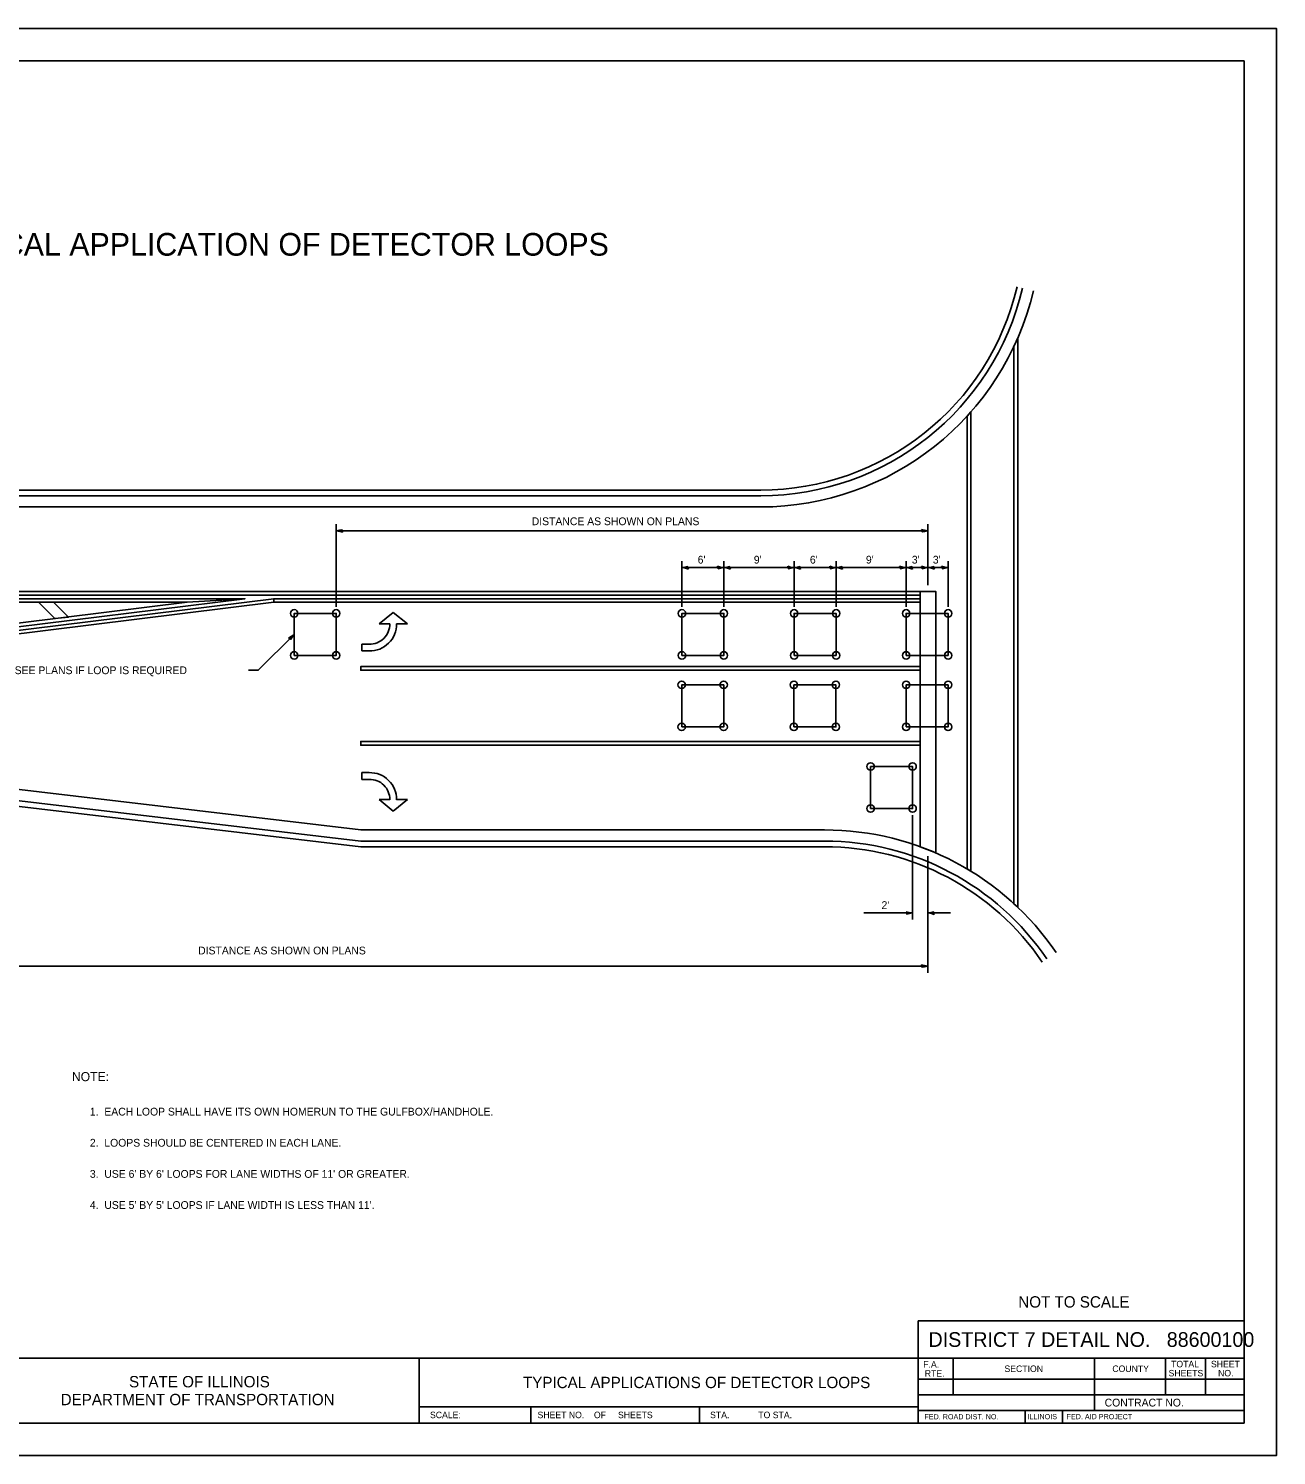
# Model space of a CAD drawing. Extents: x 100121.1 to 100155.1, y 100572 to 100594.
# Drawn here: x 100135.83 to 100155.08, y 100572 to 100594 of the extents above; entities that cross this region are included whole.
import ezdxf

# ---------------------------------------------------------------- set-up
doc = ezdxf.new("R2010")
doc.units = 0
for name, color, linetype in [('Design_EX_Roadway Dimensions', 7, 'Continuous'), ('Design_PR_PMK Symbols', 7, 'Continuous'), ('Notes', 7, 'Continuous'), ('Sheets_50 Reference Boundary', 7, 'Continuous'), ('Sheets_General Details', 7, 'Continuous'), ('Sheets_Printer Plotting Border', 7, 'Continuous'), ('Signals_PR_Detector Loop', 7, 'Continuous'), ('Topo_Curb and Gutter', 7, 'Continuous'), ('Topo_EOP', 7, 'Continuous')]:
    doc.layers.add(name, color=color, linetype=linetype)

msp = doc.modelspace()

# ---------------------------------------------------------------- linework, layer by layer
at = {"layer": 'Design_EX_Roadway Dimensions'}
for p, q in [((100140.576, 100585.083), (100140.576, 100586.356)), ((100149.704, 100586.256), (100140.576, 100586.256)), ((100149.704, 100585.419), (100149.704, 100586.356)), ((100145.909, 100585.083), (100145.909, 100585.788)), ((100146.556, 100585.083), (100146.556, 100585.788)), ((100147.64, 100585.083), (100147.64, 100585.788)), ((100148.288, 100585.083), (100148.288, 100585.788)), ((100149.367, 100585.083), (100149.367, 100585.788)), ((100150.015, 100585.083), (100150.015, 100585.788)), ((100146.556, 100585.688), (100145.909, 100585.688)), ((100147.64, 100585.688), (100146.556, 100585.688)), ((100148.288, 100585.688), (100147.64, 100585.688)), ((100149.367, 100585.688), (100148.288, 100585.688)), ((100149.704, 100585.688), (100149.367, 100585.688)), ((100150.015, 100585.688), (100149.704, 100585.688)), ((100149.467, 100580.264), (100149.467, 100581.874)), ((100149.702, 100579.443), (100149.702, 100581.238)), ((100149.467, 100580.364), (100148.717, 100580.364)), ((100150.052, 100580.364), (100149.702, 100580.364)), ((100149.702, 100579.543), (100130.289, 100579.543))]:
    msp.add_line(p, q, dxfattribs=at)
for points in [[(100140.676, 100586.236), (100140.668, 100586.255), (100140.665, 100586.273), (100140.626, 100586.265), (100140.576, 100586.256), (100140.63, 100586.247)], [(100149.604, 100586.277), (100149.612, 100586.258), (100149.615, 100586.24), (100149.654, 100586.248), (100149.704, 100586.256), (100149.65, 100586.266)], [(100146.009, 100585.667), (100146, 100585.687), (100145.997, 100585.705), (100145.959, 100585.697), (100145.909, 100585.688), (100145.962, 100585.679)], [(100146.456, 100585.709), (100146.465, 100585.69), (100146.468, 100585.672), (100146.506, 100585.68), (100146.556, 100585.688), (100146.503, 100585.698)], [(100146.656, 100585.667), (100146.648, 100585.687), (100146.645, 100585.705), (100146.606, 100585.697), (100146.556, 100585.688), (100146.61, 100585.679)], [(100147.54, 100585.709), (100147.548, 100585.69), (100147.551, 100585.672), (100147.59, 100585.68), (100147.64, 100585.688), (100147.586, 100585.698)], [(100147.74, 100585.667), (100147.732, 100585.687), (100147.728, 100585.705), (100147.69, 100585.697), (100147.64, 100585.688), (100147.693, 100585.679)], [(100148.188, 100585.709), (100148.196, 100585.69), (100148.199, 100585.672), (100148.238, 100585.68), (100148.288, 100585.688), (100148.234, 100585.698)], [(100148.388, 100585.667), (100148.379, 100585.687), (100148.376, 100585.705), (100148.338, 100585.697), (100148.288, 100585.688), (100148.341, 100585.679)], [(100149.267, 100585.709), (100149.275, 100585.69), (100149.279, 100585.672), (100149.317, 100585.68), (100149.367, 100585.688), (100149.314, 100585.698)], [(100149.467, 100585.667), (100149.459, 100585.687), (100149.456, 100585.705), (100149.417, 100585.697), (100149.367, 100585.688), (100149.421, 100585.679)], [(100149.604, 100585.709), (100149.612, 100585.69), (100149.615, 100585.672), (100149.654, 100585.68), (100149.704, 100585.688), (100149.65, 100585.698)], [(100149.804, 100585.667), (100149.796, 100585.687), (100149.793, 100585.705), (100149.754, 100585.697), (100149.704, 100585.688), (100149.757, 100585.679)], [(100149.915, 100585.709), (100149.923, 100585.69), (100149.926, 100585.672), (100149.965, 100585.68), (100150.015, 100585.688), (100149.962, 100585.698)], [(100139.843, 100584.603), (100139.862, 100584.595), (100139.878, 100584.584), (100139.899, 100584.617), (100139.929, 100584.659), (100139.884, 100584.628)], [(100149.367, 100580.384), (100149.375, 100580.365), (100149.378, 100580.347), (100149.417, 100580.355), (100149.467, 100580.364), (100149.414, 100580.373)], [(100149.802, 100580.343), (100149.794, 100580.362), (100149.791, 100580.38), (100149.752, 100580.372), (100149.702, 100580.364), (100149.756, 100580.354)], [(100149.603, 100579.564), (100149.611, 100579.545), (100149.614, 100579.526), (100149.652, 100579.534), (100149.702, 100579.543), (100149.649, 100579.553)]]:
    msp.add_lwpolyline(points, close=True, dxfattribs=at)
msp.add_lwpolyline([(100139.225, 100584.106), (100139.375, 100584.106), (100139.929, 100584.659)], dxfattribs=at)
at = {"layer": 'Design_PR_PMK Symbols'}
for p, q in [((100141.456, 100584.999), (100141.238, 100584.82)), ((100141.675, 100584.82), (100141.457, 100584.999)), ((100141.238, 100584.82), (100141.404, 100584.821)), ((100141.509, 100584.821), (100141.675, 100584.82)), ((100140.97, 100584.509), (100140.97, 100584.404)), ((100141.086, 100584.509), (100140.97, 100584.509)), ((100140.97, 100584.404), (100141.086, 100584.404)), ((100140.97, 100582.423), (100140.97, 100582.528)), ((100140.97, 100582.528), (100141.086, 100582.528)), ((100141.086, 100582.423), (100140.97, 100582.423)), ((100141.456, 100581.932), (100141.238, 100582.111)), ((100141.238, 100582.111), (100141.404, 100582.111)), ((100141.675, 100582.111), (100141.457, 100581.932)), ((100141.509, 100582.111), (100141.675, 100582.111))]:
    msp.add_line(p, q, dxfattribs=at)
for points in [[(100151.031, 100589.1), (100151.089, 100589.228), (100151.089, 100580.452), (100151.031, 100580.506)], [(100150.308, 100588.024), (100150.365, 100588.088), (100150.365, 100581.009), (100150.308, 100581.043)], [(100126.329, 100585.319), (100149.585, 100585.319), (100149.585, 100585.264), (100126.329, 100585.264)], [(100129.394, 100585.154), (100138.277, 100585.154), (100139.168, 100585.209), (100129.158, 100585.209)], [(100131.155, 100584.106), (100131.165, 100584.163), (100139.613, 100585.209), (100139.616, 100585.154)], [(100131.174, 100584.219), (100131.184, 100584.276), (100138.277, 100585.154), (100139.168, 100585.209)], [(100135.986, 100585.154), (100136.218, 100585.154), (100136.445, 100584.927), (100136.238, 100584.902)], [(100139.616, 100585.154), (100139.613, 100585.209), (100149.585, 100585.209), (100149.585, 100585.154)], [(100149.585, 100585.319), (100149.826, 100585.319), (100149.826, 100581.289), (100149.585, 100581.385)], [(100149.585, 100584.164), (100149.585, 100584.106), (100140.956, 100584.106), (100140.956, 100584.164)], [(100149.585, 100583.008), (100149.585, 100582.95), (100140.956, 100582.95), (100140.956, 100583.008)]]:
    msp.add_lwpolyline(points, close=True, dxfattribs=at)
for centre, radius, start, end in [((100141.094, 100584.819), 0.415, 268.8772, 0.3083), ((100141.094, 100584.819), 0.31, 268.4964, 0.4135), ((100141.094, 100582.113), 0.415, 359.6917, 91.1228), ((100141.094, 100582.113), 0.31, 359.5865, 91.5036)]:
    msp.add_arc(centre, radius, start, end, dxfattribs=at)
at = {"layer": 'Sheets_50 Reference Boundary'}
msp.add_lwpolyline([(100123.08, 100593.5), (100154.58, 100593.5), (100154.58, 100573.5), (100123.08, 100573.5)], close=True, dxfattribs=at)
at = {"layer": 'Sheets_General Details'}
for p, q in [((100155.08, 100594), (100121.08, 100594)), ((100155.08, 100572), (100155.08, 100594)), ((100123.08, 100573.5), (100154.58, 100573.5)), ((100141.854, 100573.5), (100141.854, 100572.5)), ((100149.554, 100573.5), (100149.554, 100572.5)), ((100150.094, 100573.5), (100150.094, 100572.935)), ((100152.274, 100573.5), (100152.274, 100572.695)), ((100153.366, 100573.5), (100153.366, 100572.935)), ((100153.987, 100573.5), (100153.987, 100572.935)), ((100149.554, 100573.175), (100154.58, 100573.175)), ((100149.554, 100572.935), (100154.58, 100572.935)), ((100141.854, 100572.75), (100149.554, 100572.75)), ((100143.58, 100572.75), (100143.58, 100572.5)), ((100146.18, 100572.75), (100146.18, 100572.5)), ((100149.554, 100572.695), (100154.58, 100572.695)), ((100151.201, 100572.695), (100151.201, 100572.5)), ((100151.781, 100572.695), (100151.781, 100572.5)), ((100155.08, 100572), (100121.08, 100572))]:
    msp.add_line(p, q, dxfattribs=at)
for points in [[(100123.08, 100593.5), (100154.58, 100593.5), (100154.58, 100572.5), (100123.08, 100572.5)], [(100149.554, 100573.5), (100154.58, 100573.5), (100154.58, 100574.074), (100149.554, 100574.074)]]:
    msp.add_lwpolyline(points, close=True, dxfattribs=at)
at = {"layer": 'Sheets_Printer Plotting Border'}
msp.add_lwpolyline([(100121.08, 100572), (100155.08, 100572), (100155.08, 100594), (100121.08, 100594)], close=True, dxfattribs=at)
at = {"layer": 'Signals_PR_Detector Loop'}
for points in [[(100139.929, 100584.335), (100140.576, 100584.335), (100140.576, 100584.983), (100139.929, 100584.983)], [(100145.909, 100584.335), (100146.556, 100584.335), (100146.556, 100584.983), (100145.909, 100584.983)], [(100147.64, 100584.335), (100148.288, 100584.335), (100148.288, 100584.983), (100147.64, 100584.983)], [(100149.367, 100584.335), (100150.015, 100584.335), (100150.015, 100584.983), (100149.367, 100584.983)], [(100145.905, 100583.233), (100146.553, 100583.233), (100146.553, 100583.881), (100145.905, 100583.881)], [(100147.636, 100583.233), (100148.284, 100583.233), (100148.284, 100583.881), (100147.636, 100583.881)], [(100149.367, 100583.233), (100150.015, 100583.233), (100150.015, 100583.881), (100149.367, 100583.881)], [(100148.819, 100581.974), (100149.467, 100581.974), (100149.467, 100582.622), (100148.819, 100582.622)]]:
    msp.add_lwpolyline(points, close=True, dxfattribs=at)
for centre in [(100139.929, 100584.983), (100140.576, 100584.983), (100145.909, 100584.983), (100146.556, 100584.983), (100147.64, 100584.983), (100148.288, 100584.983), (100149.367, 100584.983), (100150.015, 100584.983), (100139.929, 100584.335), (100140.576, 100584.335), (100145.909, 100584.335), (100146.556, 100584.335), (100147.64, 100584.335), (100148.288, 100584.335), (100149.367, 100584.335), (100150.015, 100584.335), (100145.905, 100583.881), (100146.553, 100583.881), (100147.636, 100583.881), (100148.284, 100583.881), (100149.367, 100583.881), (100150.015, 100583.881), (100145.905, 100583.233), (100146.553, 100583.233), (100147.636, 100583.233), (100148.284, 100583.233), (100149.367, 100583.233), (100150.015, 100583.233), (100148.819, 100582.622), (100149.467, 100582.622), (100148.819, 100581.974), (100149.467, 100581.974)]:
    msp.add_circle(centre, 0.0574, dxfattribs=at)
at = {"layer": 'Topo_Curb and Gutter'}
for p, q in [((100126.329, 100586.884), (100147.124, 100586.884)), ((100126.329, 100586.797), (100147.124, 100586.797)), ((100140.956, 100581.473), (100131.155, 100582.628)), ((100131.155, 100582.542), (100140.956, 100581.386)), ((100148.108, 100581.473), (100140.956, 100581.473)), ((100148.108, 100581.386), (100140.956, 100581.386))]:
    msp.add_line(p, q, dxfattribs=at)
for centre, radius, start, end in [((100147.124, 100590.944), 4.061, 270, 346.7904), ((100147.124, 100590.944), 4.147, 270, 346.7904), ((100148.108, 100577.325), 4.147, 34.1884, 90), ((100148.108, 100577.325), 4.061, 34.1884, 90)]:
    msp.add_arc(centre, radius, start, end, dxfattribs=at)
at = {"layer": 'Topo_EOP'}
for p, q in [((100126.329, 100586.624), (100147.124, 100586.624)), ((100131.155, 100582.801), (100140.956, 100581.645)), ((100148.108, 100581.645), (100140.956, 100581.645))]:
    msp.add_line(p, q, dxfattribs=at)
for centre, start, end in [((100147.124, 100590.944), 270, 346.7904), ((100148.108, 100577.325), 34.1884, 90)]:
    msp.add_arc(centre, 4.32, start, end, dxfattribs=at)

# ---------------------------------------------------------------- texts
at = {"layer": 'Design_EX_Roadway Dimensions'}
for s, p in [('DISTANCE AS SHOWN ON PLANS', (100143.592, 100586.343)), ("6'", (100146.152, 100585.751)), ("9'", (100147.018, 100585.751)), ("6'", (100147.883, 100585.751)), ("9'", (100148.747, 100585.751)), ("3'", (100149.455, 100585.751)), ("3'", (100149.779, 100585.751)), ('SEE PLANS IF LOOP IS REQUIRED', (100135.617, 100584.046)), ("2'", (100148.988, 100580.425)), ('DISTANCE AS SHOWN ON PLANS', (100138.447, 100579.725))]:
    msp.add_text(s, height=0.12, dxfattribs=at).set_placement(p)
at = {"layer": 'Notes'}
for s, height, p in [('TYPICAL APPLICATION OF DETECTOR LOOPS', 0.35, (100134.379, 100590.498)), ('NOTE:', 0.14, (100136.5, 100577.771)), ('1.  EACH LOOP SHALL HAVE ITS OWN HOMERUN TO THE GULFBOX/HANDHOLE.', 0.12, (100136.777, 100577.241)), ('2.  LOOPS SHOULD BE CENTERED IN EACH LANE.', 0.12, (100136.777, 100576.761)), ("3.  USE 6' BY 6' LOOPS FOR LANE WIDTHS OF 11' OR GREATER.", 0.12, (100136.777, 100576.281)), ("4.  USE 5' BY 5' LOOPS IF LANE WIDTH IS LESS THAN 11'.", 0.12, (100136.777, 100575.801)), ('NOT TO SCALE', 0.175, (100151.097, 100574.28))]:
    msp.add_text(s, height=height, dxfattribs=at).set_placement(p)
at = {"layer": 'Sheets_General Details'}
for s, height, p in [('DISTRICT 7 DETAIL NO.   88600100 ', 0.2269, (100149.712, 100573.674)), ('F.A. ', 0.1, (100149.631, 100573.355)), ('TOTAL', 0.1, (100153.454, 100573.359)), ('SHEET', 0.1, (100154.069, 100573.359)), ('STATE OF ILLINOIS', 0.175, (100137.381, 100573.05)), ('RTE.', 0.1, (100149.654, 100573.215)), ('SECTION', 0.1, (100150.884, 100573.287)), ('COUNTY', 0.1, (100152.548, 100573.287)), ('SHEETS', 0.1, (100153.415, 100573.219)), ('NO.', 0.1, (100154.179, 100573.219)), ('TYPICAL APPLICATIONS OF DETECTOR LOOPS', 0.175, (100143.457, 100573.038)), ('DEPARTMENT OF TRANSPORTATION', 0.175, (100136.326, 100572.775)), ('CONTRACT NO.      ', 0.12, (100152.429, 100572.755)), ('SCALE:          ', 0.1, (100142.023, 100572.575)), ('SHEET NO.    OF     SHEETS', 0.1, (100143.682, 100572.575)), ('STA.            TO STA.            ', 0.1, (100146.344, 100572.575)), ('FED. ROAD DIST. NO.  ', 0.08, (100149.65, 100572.557)), ('ILLINOIS', 0.08, (100151.24, 100572.559)), ('FED. AID PROJECT', 0.08, (100151.842, 100572.559))]:
    msp.add_text(s, height=height, dxfattribs=at).set_placement(p)

doc.saveas('drawing.dxf')
